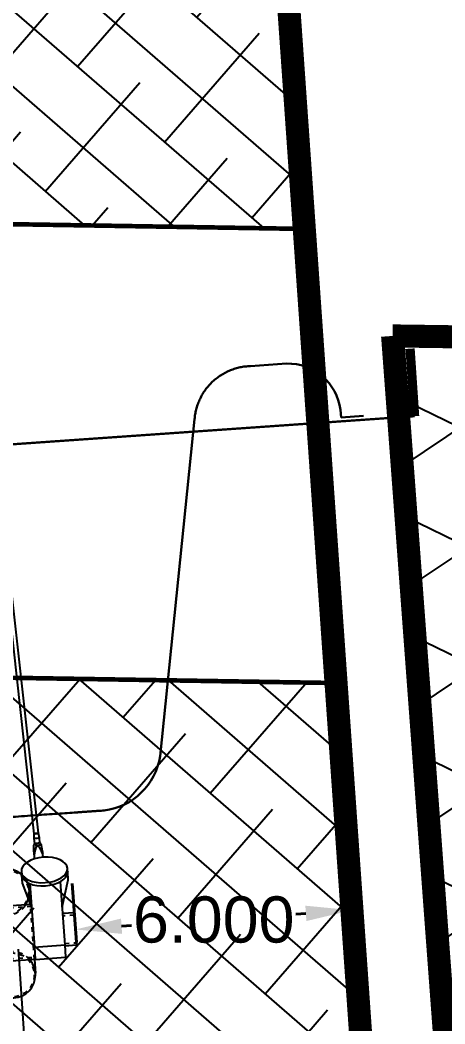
# Model space of a CAD drawing. Header units: millimetres. Extents: x 50357 to 985146, y 723188 to 1803594.
# Drawn here: x 834556.45 to 834565.64, y 818133.68 to 818155.43 of the extents above; entities that cross this region are included whole.
import ezdxf

# ---------------------------------------------------------------- set-up
doc = ezdxf.new("R2010")
doc.units = ezdxf.units.MM
doc.header["$LTSCALE"] = 3
doc.header["$MEASUREMENT"] = 0
for name, pattern in [('DASHED', [19.05, 12.7, -6.35]), ('DASHED2', [0.375, 0.25, -0.125]), ('DIVIDE', [1.25, 0.5, -0.25, 0, -0.25, 0, -0.25]), ('Grid Line', [22.225, 12.7, -3.175, 3.175, -3.175]), ('XXASB-PIW-ARC-DWG-1012-MWP-XXXX-WS3-XC$0$XXXXX-PIW-P-ASB_BRIDGE_DECK_STR-XXX$0$Member Hidden', [4.5, 2.5, -2]), ('XXASB-PIW-ARC-DWG-1012-MWP-XXXX-WS3-XC$0$XXXXX-PIW-P-ASB_BRIDGE_STAIR_ESCALATOR-XXX$0$Member Hidden', [4.5, 2.5, -2])]:
    doc.linetypes.add(name, pattern=pattern)
doc.layers.get('Defpoints').update_dxf_attribs({"color": 32})
doc.layers.add('-Dim', color=7, linetype='Continuous', lineweight=40)
doc.layers.add('-Excluded area line', color=7, linetype='DASHED2', lineweight=40)
for name, color, linetype in [('-Section line', 7, 'Continuous'), ('00-TITLEBOX', 7, 'Continuous'), ('3A35X-MAGP-P-LD-00-0$0$LWK-GA_HANDRAIL', 7, 'Continuous')]:
    doc.layers.add(name, color=color, linetype=linetype)
for name, color, linetype, true_color in [('WKD071__', 7, 'Continuous', 0x6e6e6e), ('XXASB-PIW-ARC-DWG-1012-MWP-XXXX-WS3-XC$0$XXXXX-PIW-P-ASB_BRIDGE_DECK_STR-XXX$0$A-GENM', 7, 'Continuous', 0x6e6e6e), ('XXASB-PIW-ARC-DWG-1012-MWP-XXXX-WS3-XC$0$XXXXX-PIW-P-ASB_BRIDGE_DECK_STR-XXX$0$ADS280_B', 7, 'Continuous', 0x6e6e6e), ('XXASB-PIW-ARC-DWG-1012-MWP-XXXX-WS3-XC$0$XXXXX-PIW-P-ASB_BRIDGE_DECK_STR-XXX$0$ADS280_BSteel', 7, 'Continuous', 0x6e6e6e), ('XXASB-PIW-ARC-DWG-1012-MWP-XXXX-WS3-XC$0$XXXXX-PIW-P-ASB_BRIDGE_DECK_STR-XXX$0$ADS280_H', 7, 'XXASB-PIW-ARC-DWG-1012-MWP-XXXX-WS3-XC$0$XXXXX-PIW-P-ASB_BRIDGE_DECK_STR-XXX$0$Member Hidden', 0x6e6e6e), ('XXASB-PIW-ARC-DWG-1012-MWP-XXXX-WS3-XC$0$XXXXX-PIW-P-ASB_BRIDGE_STAIR_ESCALATOR-XXX$0$ADS280_C', 7, 'Continuous', 0x6e6e6e), ('XXASB-PIW-ARC-DWG-1012-MWP-XXXX-WS3-XC$0$XXXXX-PIW-P-ASB_BRIDGE_STAIR_ESCALATOR-XXX$0$ADS280_H1', 7, 'XXASB-PIW-ARC-DWG-1012-MWP-XXXX-WS3-XC$0$XXXXX-PIW-P-ASB_BRIDGE_STAIR_ESCALATOR-XXX$0$Member Hidden', 0x6e6e6e)]:
    doc.layers.add(name, color=color, linetype=linetype, true_color=true_color)
doc.styles.get("Standard").update_dxf_attribs({"font": 'arial.ttf'})
doc.dimstyles.get("Standard").update_dxf_attribs({"dimtxt": 0.5, "dimasz": 0.5, "dimexe": 0.18, "dimexo": 0.0625, "dimgap": 0.09, "dimtad": 0, "dimtih": 1, "dimtoh": 1, "dimdec": 3, "dimzin": 0, "dimdsep": 46, "dimtxsty": 'Standard', "dimcen": 0.09, "dimclrd": 256, "dimclre": 256, "dimclrt": 256, "dimadec": 0, "dimazin": 0, "dimtfac": 1, "dimtdec": 3, "dimtofl": 0, "dimtmove": 0, "dimatfit": 3, "dimfxl": 1, "dimtolj": 1, "dimtzin": 0, "dimlwd": -1, "dimlwe": -1, "dimarcsym": 0})

# ---------------------------------------------------------------- blocks, each defined once
blk = doc.blocks.new('XXASB-PIW-ARC-DWG-1012-MWP-XXXX-WS3-XC$0$XXXXX-PIW-P-ASB_BRIDGE_DECK_STR-XXX$0$Hanger Node - Hanger Node-V27-DECK F_F_L__STR')
at = {"layer": 'XXASB-PIW-ARC-DWG-1012-MWP-XXXX-WS3-XC$0$XXXXX-PIW-P-ASB_BRIDGE_DECK_STR-XXX$0$A-GENM'}
for p, q in [((365, 93), (274, 99)), ((606, 63), (579, 79)), ((721, 60), (606, 60)), ((821, 50), (721, 60)), ((290, -98), (365, -93)), ((579, -79), (606, -63)), ((606, -60), (721, -60)), ((721, -60), (821, -50))]:
    blk.add_line(p, q, dxfattribs=at)
for centre, major_axis, start_param, end_param in [((569, 0), (0, 85), 0.986084, 3.788527), ((606, 0), (0, 63.3), 3.926991, 5.819538), ((721, 0), (0, 60), 0.785398, 3.926997), ((821, 0), (0, 50), 4.426575, 10.363752), ((821, 0), (0, 50), 4.243489, 9.930095), ((821, 0), (0, 50), 0.999585, 6.283185), ((821, 0), (0, 50), 0.208627, 4.936788), ((821, 0), (0, 50), 1.659996, 4.52034)]:
    blk.add_ellipse(centre, major_axis=major_axis, ratio=0.000001, start_param=start_param, end_param=end_param, dxfattribs=at)
for points, knots in [([(365, -93), (374, -91), (393, -85), (420, -76), (443, -69), (461, -62), (473, -58), (482, -54), (488, -52), (494, -49), (498, -47), (502, -46), (505, -44), (509, -42), (515, -39), (520, -37), (524, -34), (526, -33), (527, -32), (529, -31), (531, -30), (534, -28), (537, -26), (541, -23), (545, -20), (547, -17), (549, -15), (549, -14), (550, -12), (551, -10), (552, -7), (552, -4), (552, 0), (552, 4), (552, 7), (551, 10), (550, 12), (549, 13), (549, 15), (547, 17), (545, 20), (541, 23), (537, 26), (534, 28), (531, 30), (529, 31), (527, 32), (526, 33), (524, 34), (520, 37), (515, 39), (509, 42), (505, 44), (502, 46), (498, 47), (494, 49), (488, 52), (482, 54), (473, 58), (461, 62), (443, 69), (420, 76), (393, 85), (374, 91), (365, 93)], [0, 0, 0, 0, 0.066667, 0.133333, 0.2, 0.233333, 0.266667, 0.283333, 0.3, 0.316667, 0.325, 0.333333, 0.341667, 0.35, 0.366667, 0.383333, 0.391667, 0.395833, 0.4, 0.404167, 0.408333, 0.416667, 0.425, 0.433333, 0.45, 0.458333, 0.4625, 0.466667, 0.470833, 0.475, 0.483333, 0.491667, 0.5, 0.508333, 0.516667, 0.525, 0.529167, 0.533333, 0.5375, 0.541667, 0.55, 0.566667, 0.575, 0.583333, 0.591667, 0.595833, 0.6, 0.604167, 0.608333, 0.616667, 0.633333, 0.65, 0.658333, 0.666667, 0.675, 0.683333, 0.7, 0.716667, 0.733333, 0.766667, 0.8, 0.866667, 0.933333, 1, 1, 1, 1]), ([(365, 93), (379, 92), (406, 91), (440, 88), (468, 86), (488, 85), (508, 84), (529, 82), (549, 81), (562, 80), (569, 80)], [0, 0, 0, 0, 0.2, 0.4, 0.5, 0.6, 0.7, 0.8, 0.9, 1, 1, 1, 1]), ([(569, 80), (571, 79), (573, 79), (575, 79), (577, 79), (578, 79), (579, 79), (579, 79), (579, 79)], [0, 0, 0, 0, 0.333333, 0.416667, 0.5, 0.666667, 0.833333, 1, 1, 1, 1]), ([(569, -80), (562, -80), (549, -81), (529, -82), (508, -84), (488, -85), (468, -86), (440, -88), (406, -91), (379, -92), (365, -93)], [0, 0, 0, 0, 0.1, 0.2, 0.3, 0.4, 0.5, 0.6, 0.8, 1, 1, 1, 1]), ([(579, -79), (579, -79), (579, -79), (578, -79), (577, -79), (575, -79), (573, -79), (571, -79), (569, -80)], [0, 0, 0, 0, 0.166667, 0.333333, 0.5, 0.583333, 0.666667, 1, 1, 1, 1])]:
    blk.add_open_spline(points, degree=3, knots=knots, dxfattribs=at)
blk = doc.blocks.new('XXASB-PIW-ARC-DWG-1012-MWP-XXXX-WS3-XC$0$XXXXX-PIW-P-ASB_BRIDGE_DECK_STR-XXX$0$Hanger Rod M100 - Horiziontal Rod-3293446-DECK F_F_L__STR')
at = {"layer": 'XXASB-PIW-ARC-DWG-1012-MWP-XXXX-WS3-XC$0$XXXXX-PIW-P-ASB_BRIDGE_DECK_STR-XXX$0$ADS280_B'}
for p, q in [((1192, 50), (-4892, 50)), ((-4892, -50), (-4892, -46)), ((-4892, -50), (1192, -50))]:
    blk.add_line(p, q, dxfattribs=at)
for centre, start_param, end_param in [((-4892, 0), 4.198537, 8.486953), ((-4892, 0), 4.896998, 8.054942), ((-4892, 0), 5.85116, 7.632158), ((-4892, 0), 4.835519, 7.61669), ((-4892, 0), 5.392089, 5.954892), ((1192, 0), 0.952763, 6.283185), ((1192, 0), 0.785398, 5.832313), ((1192, 0), 0.432026, 5.764625), ((1192, 0), 1.30639, 1.668933), ((-4892, 0), 2.890467, 3.141593), ((1192, 0), 1.740146, 4.475097), ((1192, 0), 2.709567, 4.419327), ((1192, 0), 2.250496, 2.609093)]:
    blk.add_ellipse(centre, major_axis=(0, 50), ratio=0.000001, start_param=start_param, end_param=end_param, dxfattribs=at)
at = {"layer": 'XXASB-PIW-ARC-DWG-1012-MWP-XXXX-WS3-XC$0$XXXXX-PIW-P-ASB_BRIDGE_DECK_STR-XXX$0$ADS280_H'}
for centre, start_param, end_param in [((-4892, 0), 3.719378, 8.560125), ((-4892, 0), 5.759587, 6.171714), ((-4892, 0), 4.939469, 5.480103), ((1192, 0), 0.864653, 7.07393), ((1192, 0), 0.828325, 1.222223), ((-4892, 0), 3.960142, 4.236903), ((1192, 0), 1.802832, 2.317458)]:
    blk.add_ellipse(centre, major_axis=(0, 50), ratio=0.000001, start_param=start_param, end_param=end_param, dxfattribs=at)
blk = doc.blocks.new('XXASB-PIW-ARC-DWG-1012-MWP-XXXX-WS3-XC$0$XXXXX-PIW-P-ASB_BRIDGE_DECK_STR-XXX$0$Arch Built-up Joint - ARCH JOINT BUILT-UP BOX-545552-DECK LEVEL FRAMING PLAN _PART 2 OF 2_')
at = {"layer": 'XXASB-PIW-ARC-DWG-1012-MWP-XXXX-WS3-XC$0$XXXXX-PIW-P-ASB_BRIDGE_DECK_STR-XXX$0$A-GENM'}
for p, q in [((89818, 666797), (89235, 666622)), ((89985, 666797), (89818, 666797)), ((89985, 666797), (89985, 666797)), ((89985, 666797), (89999, 666797)), ((90069, 666797), (89999, 666797)), ((88148, 666622), (88148, 665972)), ((88148, 666622), (88417, 666622)), ((88417, 666622), (89790, 666622)), ((88417, 666622), (88417, 666537)), ((88417, 666537), (88417, 666057)), ((88417, 665972), (88148, 665972)), ((88417, 666057), (88417, 665972)), ((89789, 665972), (88417, 665972)), ((89235, 665972), (89818, 665797)), ((89818, 665797), (89985, 665797)), ((89985, 665797), (89985, 665798)), ((89999, 665797), (89985, 665797)), ((89999, 665797), (90069, 665797))]:
    blk.add_line(p, q, dxfattribs=at)
for centre, start_param, end_param in [((89999, 666297), 0.050021, 1.570795), ((90069, 666297), 0.001055, 1.570796), ((89999, 666297), 0.004384, 0.050021), ((90069, 666297), 4.712389, 6.283185), ((89999, 666297), 1.570795, 3.091572), ((90069, 666297), 1.570796, 3.140538), ((90069, 666297), 3.141593, 4.712389), ((89999, 666297), 3.091572, 3.137208)]:
    blk.add_ellipse(centre, major_axis=(0, 500), ratio=0.552538, start_param=start_param, end_param=end_param, dxfattribs=at)
blk = doc.blocks.new('XXASB-PIW-ARC-DWG-1012-MWP-XXXX-WS3-XC$0$XXXXX-PIW-P-ASB_BRIDGE_DECK_STR-XXX$0$Circular Hollow Sections - CHS Ø 700x50 THK-1994926-DECK LEVEL FRAMING PLAN _PART 2 OF 2_')
at = {"layer": 'XXASB-PIW-ARC-DWG-1012-MWP-XXXX-WS3-XC$0$XXXXX-PIW-P-ASB_BRIDGE_DECK_STR-XXX$0$ADS280_B'}
for p, q in [((88398, 665972), (88398, 665714)), ((89098, 665714), (89098, 665972)), ((89098, 665714), (88398, 665714))]:
    blk.add_line(p, q, dxfattribs=at)
at = {"layer": 'XXASB-PIW-ARC-DWG-1012-MWP-XXXX-WS3-XC$0$XXXXX-PIW-P-ASB_BRIDGE_DECK_STR-XXX$0$ADS280_H'}
for p, q in [((88448, 665972), (88448, 665714)), ((89048, 665714), (89048, 665972))]:
    blk.add_line(p, q, dxfattribs=at)
blk = doc.blocks.new('XXASB-PIW-ARC-DWG-1012-MWP-XXXX-WS3-XC$0$XXXXX-PIW-P-ASB_BRIDGE_DECK_STR-XXX$0$Built Up Member - BUILT-UP BOX D1000xB650xTF50xTW50 THK-2043985-DECK LEVEL FRAMING PLAN _PART 2 OF 2_')
at = {"layer": 'XXASB-PIW-ARC-DWG-1012-MWP-XXXX-WS3-XC$0$XXXXX-PIW-P-ASB_BRIDGE_DECK_STR-XXX$0$ADS280_B'}
for p, q in [((88148, 675522), (88148, 674347)), ((89348, 674347), (89348, 675522)), ((89348, 674347), (88148, 674347))]:
    blk.add_line(p, q, dxfattribs=at)
at = {"layer": 'XXASB-PIW-ARC-DWG-1012-MWP-XXXX-WS3-XC$0$XXXXX-PIW-P-ASB_BRIDGE_DECK_STR-XXX$0$ADS280_H'}
for p, q in [((88198, 674347), (88198, 675522)), ((89298, 675522), (89298, 674347))]:
    blk.add_line(p, q, dxfattribs=at)
blk = doc.blocks.new('XXASB-PIW-ARC-DWG-1012-MWP-XXXX-WS3-XC$0$XXXXX-PIW-P-ASB_BRIDGE_DECK_STR-XXX')
at = {"layer": 'XXASB-PIW-ARC-DWG-1012-MWP-XXXX-WS3-XC$0$XXXXX-PIW-P-ASB_BRIDGE_DECK_STR-XXX$0$ADS280_BSteel'}
blk.add_line((834556401, 818135302), (834556626, 818132084), dxfattribs=at)
at = {"layer": 'XXASB-PIW-ARC-DWG-1012-MWP-XXXX-WS3-XC$0$XXXXX-PIW-P-ASB_BRIDGE_DECK_STR-XXX$0$A-GENM'}
for name, p, rotation in [('XXASB-PIW-ARC-DWG-1012-MWP-XXXX-WS3-XC$0$XXXXX-PIW-P-ASB_BRIDGE_DECK_STR-XXX$0$Hanger Node - Hanger Node-V27-DECK F_F_L__STR', (834556883, 818136989), 96.29696788066565), ('XXASB-PIW-ARC-DWG-1012-MWP-XXXX-WS3-XC$0$XXXXX-PIW-P-ASB_BRIDGE_DECK_STR-XXX$0$Arch Built-up Joint - ARCH JOINT BUILT-UP BOX-545552-DECK LEVEL FRAMING PLAN _PART 2 OF 2_', (835227928, 818093630), 93.99870513591777)]:
    blk.add_blockref(name, p, dxfattribs=dict(at, rotation=rotation))
at = {"layer": 'XXASB-PIW-ARC-DWG-1012-MWP-XXXX-WS3-XC$0$XXXXX-PIW-P-ASB_BRIDGE_DECK_STR-XXX$0$ADS280_B', "linetype": 'XXASB-PIW-ARC-DWG-1012-MWP-XXXX-WS3-XC$0$XXXXX-PIW-P-ASB_BRIDGE_DECK_STR-XXX$0$Member Hidden', "xscale": -1, "rotation": 273.9987051370143}
blk.add_blockref('XXASB-PIW-ARC-DWG-1012-MWP-XXXX-WS3-XC$0$XXXXX-PIW-P-ASB_BRIDGE_DECK_STR-XXX$0$Built Up Member - BUILT-UP BOX D1000xB650xTF50xTW50 THK-2043985-DECK LEVEL FRAMING PLAN _PART 2 OF 2_', (833889050, 818000037), dxfattribs=at)
at = {"layer": 'XXASB-PIW-ARC-DWG-1012-MWP-XXXX-WS3-XC$0$XXXXX-PIW-P-ASB_BRIDGE_DECK_STR-XXX$0$ADS280_BSteel', "linetype": 'XXASB-PIW-ARC-DWG-1012-MWP-XXXX-WS3-XC$0$XXXXX-PIW-P-ASB_BRIDGE_DECK_STR-XXX$0$Member Hidden'}
for name, p, rotation in [('XXASB-PIW-ARC-DWG-1012-MWP-XXXX-WS3-XC$0$XXXXX-PIW-P-ASB_BRIDGE_DECK_STR-XXX$0$Hanger Rod M100 - Horiziontal Rod-3293446-DECK F_F_L__STR', (834556257, 818142667), 96.29696788066565), ('XXASB-PIW-ARC-DWG-1012-MWP-XXXX-WS3-XC$0$XXXXX-PIW-P-ASB_BRIDGE_DECK_STR-XXX$0$Circular Hollow Sections - CHS Ø 700x50 THK-1994926-DECK LEVEL FRAMING PLAN _PART 2 OF 2_', (835227928, 818093630), 93.99870513591777)]:
    blk.add_blockref(name, p, dxfattribs=dict(at, rotation=rotation))
blk = doc.blocks.new('XXASB-PIW-ARC-DWG-1012-MWP-XXXX-WS3-XC$0$XXXXX-PIW-P-ASB_BRIDGE_STAIR_ESCALATOR-XXX')
at = {"layer": 'XXASB-PIW-ARC-DWG-1012-MWP-XXXX-WS3-XC$0$XXXXX-PIW-P-ASB_BRIDGE_STAIR_ESCALATOR-XXX$0$ADS280_C'}
for p, q in [((834556672, 818136272), (834556651, 818136572)), ((834556756, 818135076), (834556777, 818134777))]:
    blk.add_line(p, q, dxfattribs=at)
for centre, start, end in [((834556153, 818136537), 327.1596, 220.8378), ((834556278, 818134742), 147.1596, 40.8378)]:
    blk.add_arc(centre, 500, start, end, dxfattribs=at)
at = {"layer": 'XXASB-PIW-ARC-DWG-1012-MWP-XXXX-WS3-XC$0$XXXXX-PIW-P-ASB_BRIDGE_STAIR_ESCALATOR-XXX$0$ADS280_H1', "lineweight": 25}
blk.add_line((834556756, 818135076), (834556672, 818136273), dxfattribs=at)
at = {"layer": 'XXASB-PIW-ARC-DWG-1012-MWP-XXXX-WS3-XC$0$XXXXX-PIW-P-ASB_BRIDGE_STAIR_ESCALATOR-XXX$0$ADS280_H1'}
for centre in [(834556153, 818136538), (834556278, 818134742)]:
    blk.add_circle(centre, 475, dxfattribs=at)
for centre, start, end in [((834556153, 818136537), 220.8282, 327.1693), ((834556278, 818134742), 40.8282, 147.1693)]:
    blk.add_arc(centre, 500, start, end, dxfattribs=at)
blk = doc.blocks.new('XXASB-PIW-ARC-DWG-1012-MWP-XXXX-WS3-XC')
for name in ['XXASB-PIW-ARC-DWG-1012-MWP-XXXX-WS3-XC$0$XXXXX-PIW-P-ASB_BRIDGE_DECK_STR-XXX', 'XXASB-PIW-ARC-DWG-1012-MWP-XXXX-WS3-XC$0$XXXXX-PIW-P-ASB_BRIDGE_STAIR_ESCALATOR-XXX']:
    blk.add_blockref(name, (0, 0))
blk = doc.blocks.new('*D886')
at = {"layer": '-Dim', "transparency": 16777216}
for p, q in [((834563.65, 818135.871), (834563.561, 818137.142)), ((834557.665, 818135.453), (834557.576, 818136.724)), ((834562.634, 818136.075), (834562.417, 818136.06)), ((834558.643, 818135.796), (834558.86, 818135.811))]:
    blk.add_line(p, q, dxfattribs=at)
for points in [[(834562.622, 818136.241), (834562.645, 818135.908), (834563.631, 818136.144)], [(834558.632, 818135.962), (834558.655, 818135.63), (834557.646, 818135.726)]]:
    blk.add_solid(points, dxfattribs=at)
at = {"layer": 'Defpoints', "color": 0, "transparency": 16777216}
for p in [(834563.631, 818136.144), (834563.655, 818135.809), (834557.669, 818135.39)]:
    blk.add_point(p, dxfattribs=at)
at = {"layer": '-Dim', "transparency": 16777216, "insert": (834560.639, 818135.935), "char_height": 1, "attachment_point": 5}
blk.add_mtext('\\A1;6.000', dxfattribs=at)

msp = doc.modelspace()

# ---------------------------------------------------------------- hatches: boundary and pattern name
at = {"layer": '-Excluded area line'}
h = msp.add_hatch(dxfattribs=at)
h.set_pattern_fill('ANSI31', color=256)
h.set_pattern_definition([(45, (0, -1e-20), (-0.088388347648, 0.088388347648), [])])
edge = h.paths.add_edge_path(flags=0)
edge.add_arc((834576.0018, 818046.0853), 0.5122, 0, 360)
edge = h.paths.add_edge_path(flags=17)
edge.add_line((834509.6545, 817903.2275), (834493.6514, 818132.2001))
edge.add_line((834493.6514, 818132.2001), (834495.2223, 818132.3099))
edge.add_line((834495.2223, 818132.3099), (834492.4442, 818172.006))
edge.add_line((834492.4442, 818172.006), (834490.7844, 818173.101))
edge.add_line((834490.7844, 818173.101), (834489.6765, 818188.9415))
edge.add_line((834489.6765, 818188.9415), (834489.6774, 818188.9421))
edge.add_arc((834477.0466, 818171.6149), 21.4422, 53.90525, 53.90955, ccw=False)
edge.add_line((834489.6787, 818188.9412), (834492.8109, 818186.3755))
edge.add_line((834492.8109, 818186.3755), (834497.7494, 818181.813))
edge.add_arc((834561.6075, 818267.2782), 106.6872, 233.233545, 261.758005)
edge.add_line((834546.3134, 818161.6929), (834554.1557, 818160.6631))
edge.add_line((834554.1557, 818160.6631), (834570.5637, 818158.5084))
edge.add_line((834570.5637, 818158.5084), (834605.9636, 818157.5669))
edge.add_line((834605.9636, 818157.5669), (834605.9639, 818157.5666))
edge.add_line((834605.9639, 818157.5666), (834605.9667, 818157.5668))
edge.add_line((834605.9667, 818157.5668), (834630.1531, 818158.3824))
edge.add_line((834630.1531, 818158.3824), (834633.0978, 818158.5888))
edge.add_line((834633.0978, 818158.5888), (834636.8138, 818105.5105))
edge.add_line((834636.8138, 818105.5105), (834642.7992, 818105.9295))
edge.add_line((834642.7992, 818105.9295), (834646.2911, 818056.0516))
edge.add_line((834646.2911, 818056.0516), (834640.3051, 818055.6325))
edge.add_line((834640.3051, 818055.6325), (834643.399, 818011.4407))
edge.add_line((834643.399, 818011.4407), (834641.1551, 818011.2836))
edge.add_line((834641.1551, 818011.2836), (834643.4009, 817979.1978))
edge.add_line((834643.4009, 817979.1978), (834644.173, 817967.859))
edge.add_line((834644.173, 817967.859), (834644.8988, 817967.9097))
edge.add_line((834644.8988, 817967.9097), (834645.6245, 817967.9604))
edge.add_line((834645.6245, 817967.9604), (834648.1218, 817931.8786))
edge.add_line((834648.1218, 817931.8786), (834646.7337, 817931.6033))
edge.add_line((834646.7337, 817931.6033), (834552.2507, 817919.4891))
edge.add_line((834552.2507, 817919.4891), (834509.6545, 817903.2275))
edge = h.paths.add_edge_path(flags=0)
edge.add_arc((834576.0018, 818046.0853), 0.5122, 0, 360)
h.paths.add_polyline_path([(834583.1485, 817943.8543), (834576.0018, 818046.0853), (834503.6783, 818041.0294), (834511.7505, 817925.5589), (834547.4409, 817939.3012)], flags=0)
h.paths.add_polyline_path([(834576.0018, 818046.0853), (834503.6783, 818041.0294), (834511.7505, 817925.5589), (834547.4409, 817939.3012), (834583.1485, 817943.8543)], flags=0)
h.paths.add_polyline_path([(834576.6662, 818044.0156), (834589.1533, 818044.8886), (834588.9683, 818047.5356), (834576.4812, 818046.6627)], flags=8)
h.paths.add_polyline_path([(834616.9632, 817995.7728), (834587.3341, 817993.7015), (834583.9069, 818042.7253), (834613.536, 818044.7966)], flags=0)
edge = h.paths.add_edge_path(flags=17)
edge.add_line((834509.6545, 817903.2275), (834493.6514, 818132.2001))
edge.add_line((834493.6514, 818132.2001), (834495.2223, 818132.3099))
edge.add_line((834495.2223, 818132.3099), (834492.4442, 818172.006))
edge.add_line((834492.4442, 818172.006), (834490.7844, 818173.101))
edge.add_line((834490.7844, 818173.101), (834489.6765, 818188.9415))
edge.add_line((834489.6765, 818188.9415), (834489.6774, 818188.9421))
edge.add_arc((834477.0466, 818171.6149), 21.4422, 53.90525, 53.90955, ccw=False)
edge.add_line((834489.6787, 818188.9412), (834492.8109, 818186.3755))
edge.add_line((834492.8109, 818186.3755), (834497.7494, 818181.813))
edge.add_arc((834561.6075, 818267.2782), 106.6872, 233.233545, 261.758005)
edge.add_line((834546.3134, 818161.6929), (834554.1557, 818160.6631))
edge.add_line((834554.1557, 818160.6631), (834570.5637, 818158.5084))
edge.add_line((834570.5637, 818158.5084), (834605.9636, 818157.5669))
edge.add_line((834605.9636, 818157.5669), (834605.9639, 818157.5666))
edge.add_line((834605.9639, 818157.5666), (834605.9667, 818157.5668))
edge.add_line((834605.9667, 818157.5668), (834630.1531, 818158.3824))
edge.add_line((834630.1531, 818158.3824), (834633.0978, 818158.5888))
edge.add_line((834633.0978, 818158.5888), (834636.8138, 818105.5105))
edge.add_line((834636.8138, 818105.5105), (834642.7992, 818105.9295))
edge.add_line((834642.7992, 818105.9295), (834646.2911, 818056.0516))
edge.add_line((834646.2911, 818056.0516), (834640.3051, 818055.6325))
edge.add_line((834640.3051, 818055.6325), (834643.399, 818011.4407))
edge.add_line((834643.399, 818011.4407), (834641.1551, 818011.2836))
edge.add_line((834641.1551, 818011.2836), (834643.4009, 817979.1978))
edge.add_line((834643.4009, 817979.1978), (834644.173, 817967.859))
edge.add_line((834644.173, 817967.859), (834644.8988, 817967.9097))
edge.add_line((834644.8988, 817967.9097), (834645.6245, 817967.9604))
edge.add_line((834645.6245, 817967.9604), (834648.1218, 817931.8786))
edge.add_line((834648.1218, 817931.8786), (834646.7337, 817931.6033))
edge.add_line((834646.7337, 817931.6033), (834552.2507, 817919.4891))
edge.add_line((834552.2507, 817919.4891), (834509.6545, 817903.2275))
edge = h.paths.add_edge_path(flags=0)
edge.add_line((834542.9142, 818105.8473), (834540.3821, 818142.0821))
edge.add_line((834540.3821, 818142.0821), (834533.5274, 818141.6208))
edge.add_line((834533.5274, 818141.6208), (834523.2582, 818143.8637))
edge.add_line((834523.2582, 818143.8637), (834525.899, 818155.8488))
edge.add_arc((834558.5896, 818267.564), 116.4, 237.276176, 253.689242, ccw=False)
edge.add_line((834495.6649, 818169.6383), (834500.3325, 818102.8705))
edge.add_line((834500.3325, 818102.8705), (834542.9142, 818105.8473))
h.paths.add_polyline_path([(834566.6351, 818107.5037), (834563.804, 818148.0022), (834606.4619, 818147.2761), (834609.0351, 818110.4697)], flags=0)
h = msp.add_hatch()
h.set_pattern_fill('ANSI38', color=256, scale=10)
h.set_pattern_definition([(318.9989, (834525.5252, 818208.8837), (0.820092, 0.943371), []), (48.9989, (834525.5252, 818208.8837), (0.696812, 2.706834), [3.125, -1.875])])
edge = h.paths.add_edge_path()
edge.add_line((834539.7435, 818152.2684), (834526.3736, 818155.2143))
edge.add_line((834526.3736, 818155.2143), (834523.9731, 818144.3196))
edge.add_line((834523.9731, 818144.3196), (834532.4541, 818142.4509))
edge.add_line((834532.4541, 818142.4509), (834540.3822, 818142.974))
edge.add_line((834540.3822, 818142.974), (834540.4439, 818142.0922))
edge.add_line((834540.4439, 818142.0922), (834542.5009, 818112.666))
edge.add_line((834542.5009, 818112.666), (834565.1617, 818114.2501))
edge.add_line((834565.1617, 818114.2501), (834563.2872, 818141.0655))
edge.add_line((834563.2872, 818141.0655), (834556.0284, 818141.1832))
edge.add_line((834556.0284, 818141.1832), (834555.3405, 818151.0238))
edge.add_line((834555.3405, 818151.0238), (834562.5993, 818150.9061))
edge.add_line((834562.5993, 818150.9061), (834562.0153, 818159.2601))
edge.add_line((834562.0153, 818159.2601), (834560.518, 818159.716))
edge.add_line((834560.518, 818159.716), (834554.7192, 818160.5625))
edge.add_arc((834570.7126, 818279.8246), 120.3297, 257.639716, 262.362038, ccw=False)
edge.add_line((834544.955, 818162.284), (834538.9467, 818163.4835))
edge.add_line((834538.9467, 818163.4835), (834539.7435, 818152.2684))
h = msp.add_hatch()
h.set_pattern_fill('NET3', color=256, scale=18)
h.set_pattern_definition([(273.999, (834525.5252, 818208.8837), (2.244522, 0.15691), []), (333.999, (834525.5252, 818208.8837), (0.986374, 2.022268), []), (33.999, (834525.5252, 818208.8837), (-1.25815, 1.86536), [])])
h.paths.add_polyline_path([(834564.5118, 818148.5876), (834607.142, 818147.9874), (834607.7206, 818140.1831), (834607.451, 818140.1631), (834607.451, 818140.1631), (834600.936, 818139.6802), (834601.6755, 818129.7048), (834606.134, 818130.0353), (834606.1525, 818129.7792), (834608.2095, 818129.9317), (834608.7922, 818121.6813), (834607.6744, 818121.6482), (834607.1816, 818121.0764), (834600.2822, 818120.565), (834599.792, 818128.5396), (834596.5381, 818128.2984), (834596.9571, 818122.6466), (834594.6751, 818122.4775), (834594.621, 818123.2007), (834590.6032, 818122.9028), (834590.8675, 818119.3377), (834597.678, 818119.8425), (834597.7886, 818118.3503), (834609.0064, 818119.1818), (834609.6006, 818111.1654), (834567.5178, 818108.0435), (834566.5528, 818121.0591), (834574.6132, 818121.656), (834574.5819, 818122.0778), (834580.4369, 818122.5115), (834580.6474, 818119.6725), (834584.5641, 818119.9629), (834584.2188, 818124.6203), (834566.387, 818123.2981), (834566.0824, 818127.4062), (834571.4527, 818127.8043), (834571.0629, 818133.0622), (834566.6962, 818132.7385), (834566.9638, 818129.1478), (834565.9595, 818129.0733)])

# ---------------------------------------------------------------- linework, layer by layer
at = {"layer": '-Excluded area line', "ltscale": 100, "const_width": 0.1, "flags": 128}
msp.add_lwpolyline([(834563.2872, 818141.0655), (834556.0284, 818141.1832), (834555.3405, 818151.0238), (834562.5993, 818150.9061)], dxfattribs=at)
at = {"layer": '-Section line', "ltscale": 2, "const_width": 0.2, "flags": 128}
msp.add_lwpolyline([(834564.8896, 818148.3115), (834564.9882, 818146.8478)], dxfattribs=at)
at = {"layer": '-Section line', "linetype": 'Grid Line', "ltscale": 2, "const_width": 0.05, "flags": 128}
msp.add_lwpolyline([(834522.6298, 818147.7393), (834535.572, 818144.7914), (834564.9882, 818146.8478)], dxfattribs=at)
at = {"linetype": 'DASHED', "ltscale": 3, "const_width": 0.5}
msp.add_lwpolyline([(834562.0153, 818159.2601), (834560.5128, 818159.6818), (834548.9307, 818161.4774), (834544.955, 818162.284), (834538.9467, 818163.4835), (834542.5009, 818112.666), (834565.1617, 818114.2501)], close=True, dxfattribs=at)
msp.add_lwpolyline([(834540.4439, 818142.0922), (834542.5009, 818112.666), (834565.1617, 818114.2501), (834562.0153, 818159.2601), (834560.5128, 818159.6818, -0.0029505), (834548.9307, 818161.4774), (834538.9467, 818163.4835)], format="xyb", dxfattribs=at)
at = {"layer": '00-TITLEBOX', "color": 96, "linetype": 'DIVIDE', "ltscale": 100, "const_width": 0.5}
for points in [[(834564.5118, 818148.5876), (834607.142, 818147.9874)], [(834565.9595, 818129.0733), (834564.5118, 818148.5876)]]:
    msp.add_lwpolyline(points, dxfattribs=at)
at = {"layer": '3A35X-MAGP-P-LD-00-0$0$LWK-GA_HANDRAIL', "color": 1, "lineweight": 30, "ltscale": 0.5}
msp.add_line((834563.3953, 818146.8184, 0), (834563.8838, 818146.8525, 0.0001), dxfattribs=at)
at = {"layer": '3A35X-MAGP-P-LD-00-0$0$LWK-GA_HANDRAIL', "color": 1, "lineweight": 30, "ltscale": 0.5, "elevation": 0}
msp.add_lwpolyline([(834561.4371, 818147.9345), (834562.2144, 818147.9888, -0.3847576), (834563.3838, 818146.984), (834563.3953, 818146.8184)], format="xyb", dxfattribs=at)
msp.add_lwpolyline([(834559.4766, 818139.4804), (834560.2236, 818146.7854)], dxfattribs=at)
at = {"layer": '3A35X-MAGP-P-LD-00-0$0$LWK-GA_HANDRAIL', "color": 1, "lineweight": 30, "ltscale": 0.5}
msp.add_lwpolyline([(834559.4766, 818139.4804, -0.3352029), (834558.27, 818138.3049)], format="xyb", dxfattribs=at)
msp.add_rational_spline([(834560.2236, 818146.7854), (834560.3102, 818147.8568), (834561.3825, 818147.9317), (834561.4098, 818147.9336), (834561.437, 818147.9355)], [1, 0.758198116875, 1, 1, 1], degree=2, knots=[7503.4010888, 7503.4010888, 7503.4010888, 9279.0290679, 9279.0290679, 9333.6688103, 9333.6688103, 9333.6688103], dxfattribs=at)
msp.add_open_spline([(834555.6373, 818138.1207), (834557.4123, 818138.2446), (834558.27, 818138.3049)], degree=2, dxfattribs=at)

# ---------------------------------------------------------------- block references
at = {"layer": 'WKD071__', "xscale": 0.001, "yscale": 0.001, "zscale": 0.001}
msp.add_blockref('XXASB-PIW-ARC-DWG-1012-MWP-XXXX-WS3-XC', (0, 0), dxfattribs=at)

# ---------------------------------------------------------------- dimensions: what is measured, and where the dimension line sits
at = {"layer": '-Dim'}
dim = msp.add_aligned_dim(p1=(834557.6693, 818135.3902), p2=(834563.6547, 818135.8086), distance=0.3367, dimstyle='Standard', override={"dimtxt": 1, "dimasz": 1, "dimexe": 1}, dxfattribs=at)
dim.commit()
dim.dimension.update_dxf_attribs({"geometry": '*D886', "text_midpoint": (834560.6385, 818135.9352)})

doc.saveas('drawing.dxf')
